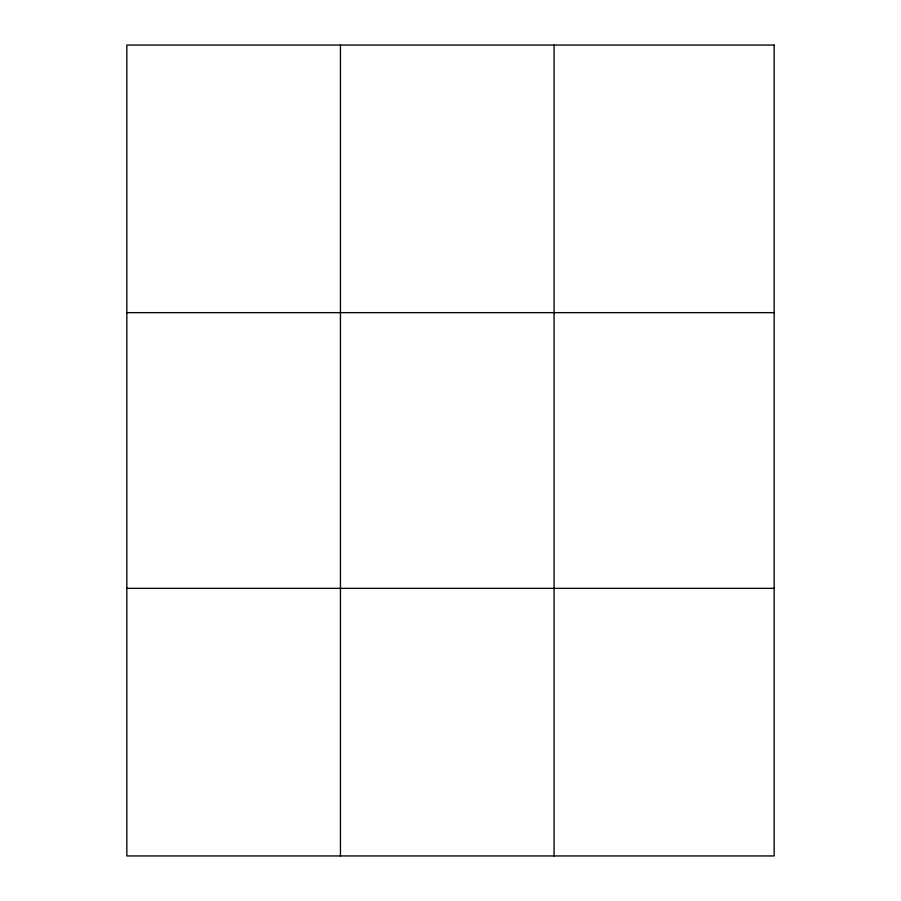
<?xml version="1.0" encoding="UTF-8"?>
<svg xmlns="http://www.w3.org/2000/svg" width="901" height="901" viewBox="0 0 901 901"><rect width="100%" height="100%" fill="white"/><g stroke="black" fill="none" stroke-linecap="round" stroke-linejoin="round"><path stroke-width="1.35" d="M340.454 855.95L340.454 45.05M554.07 855.95L554.07 45.05M126.827 312.647L774.173 312.647M126.827 588.353L774.173 588.353M774.173 45.05L774.173 855.95L126.827 855.95L126.827 45.05L774.173 45.05"/></g></svg>
